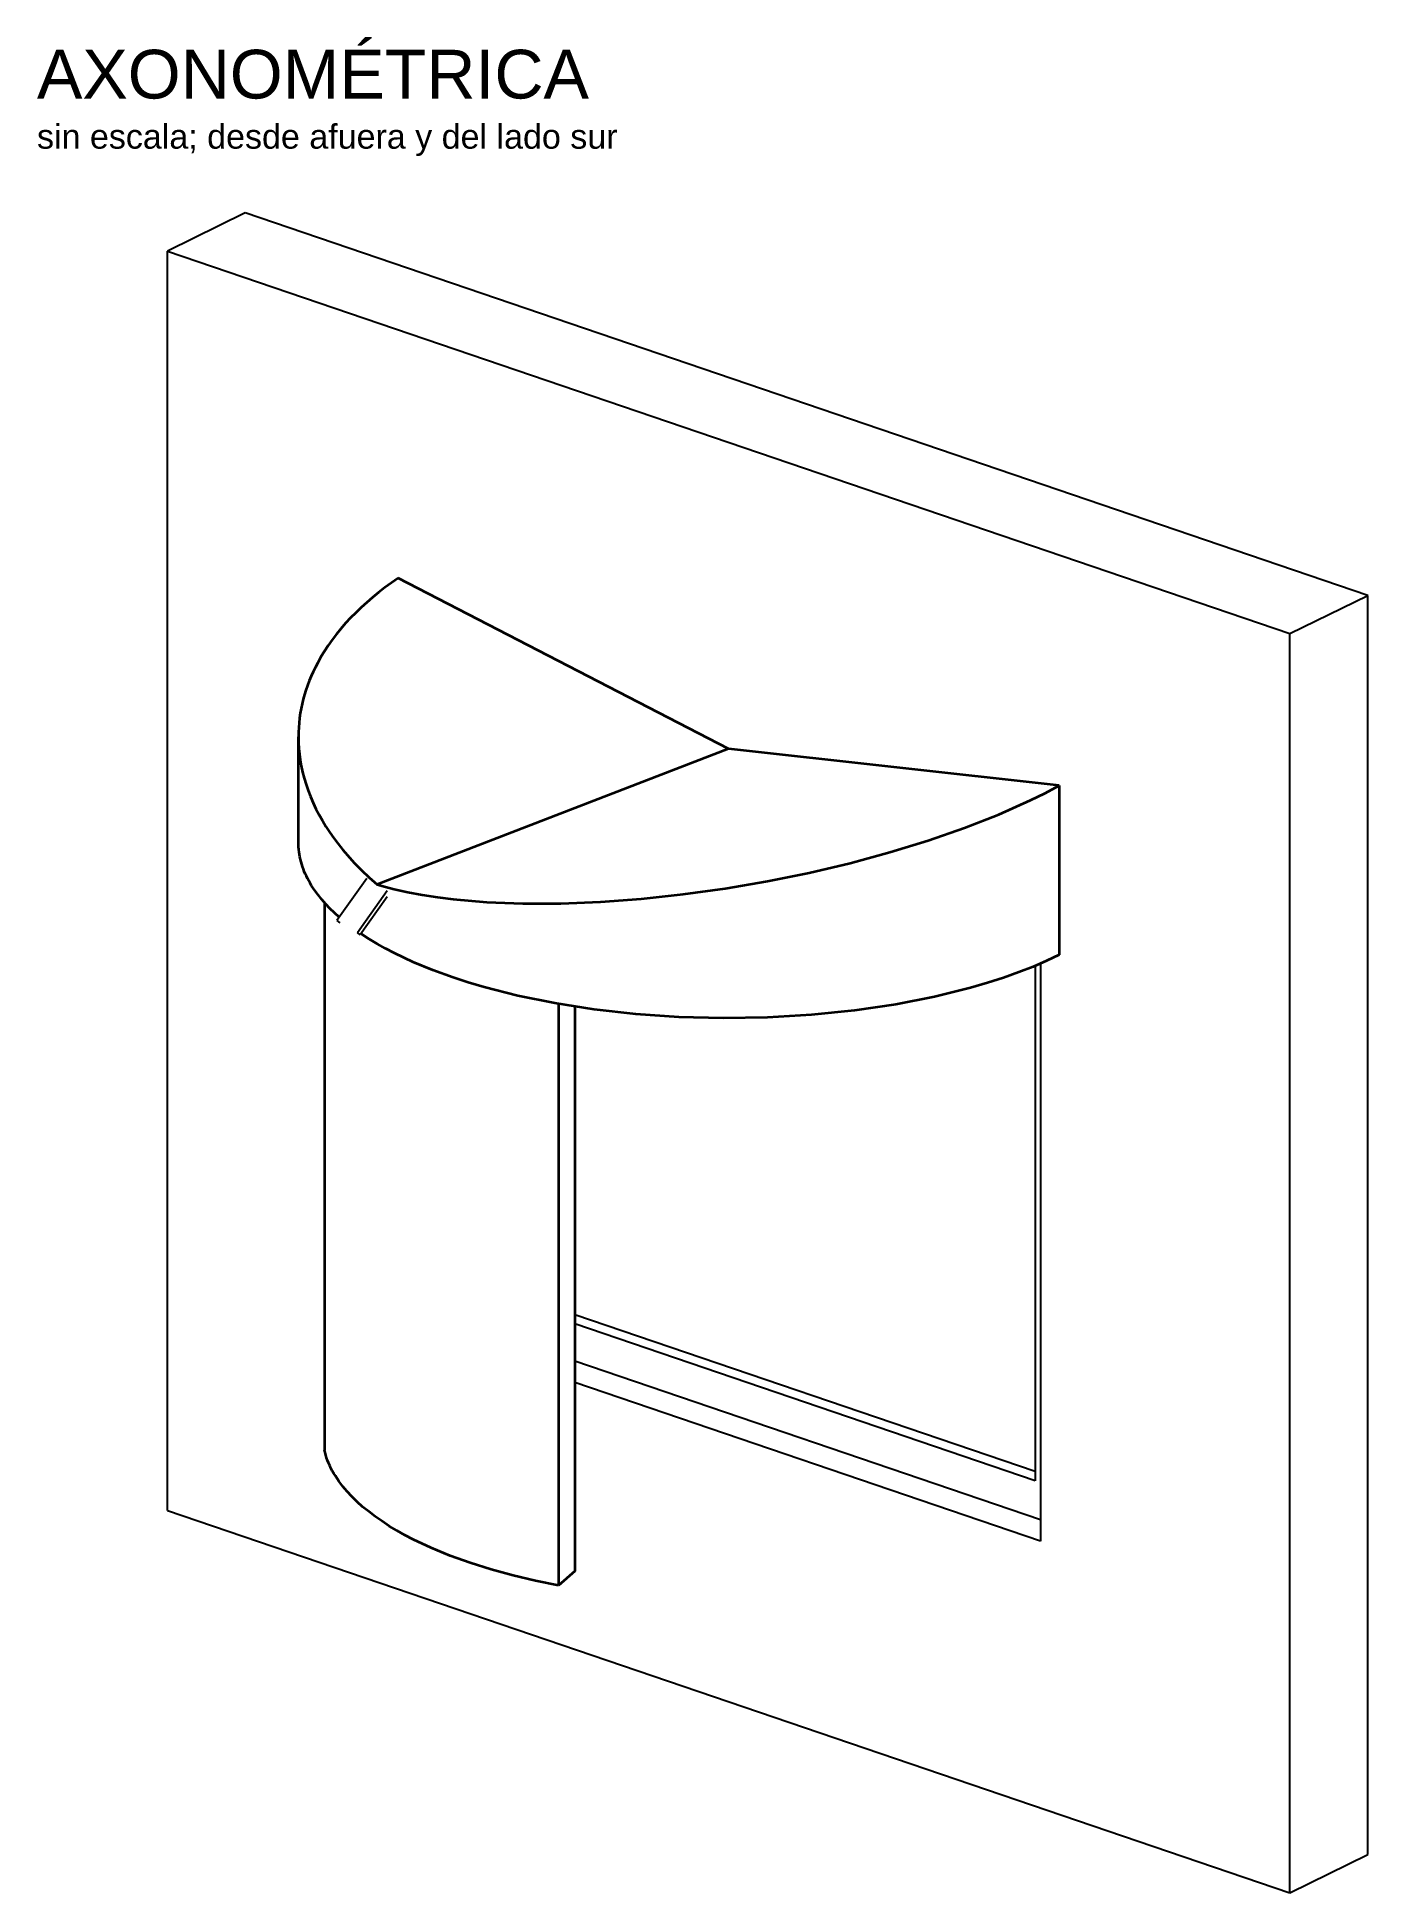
# Model space of a CAD drawing. Header units: millimetres. Extents: x -900 to 739, y 0 to 2286.
import ezdxf

# ---------------------------------------------------------------- set-up
doc = ezdxf.new("R2010")
doc.units = ezdxf.units.MM
for name, color, linetype, true_color in [('CONTEXTO_MURO', 9, 'Continuous', 0x808080), ('CONTEXTO_VENTANA', 9, 'Continuous', 0x808080), ('PROTECTOR_LABIO', 5, 'Continuous', 0x0000ff)]:
    doc.layers.add(name, color=color, linetype=linetype, true_color=true_color)
doc.layers.add('PROTECTOR_CUBIERTA', color=7, linetype='Continuous', lineweight=35)
doc.layers.add('PROTECTOR_LAMINA', color=7, linetype='Continuous', lineweight=35)
doc.layers.add('TEXTO', color=7, linetype='Continuous')
doc.styles.add('PROTECTOR', font='arial.ttf')

msp = doc.modelspace()

# ---------------------------------------------------------------- linework, layer by layer
at = {"layer": 'CONTEXTO_MURO'}
for points in [[(-643.385, 2069.72), (-739.415, 2022.6)], [(739.415, 1598.48), (-643.385, 2069.72)], [(-739.415, 2022.6), (643.385, 1551.36)], [(-739.415, 471.24), (-739.415, 2022.6)], [(643.385, 1551.36), (739.415, 1598.48)], [(739.415, 47.13), (739.415, 1598.48)], [(643.385, 0), (643.385, 1551.36)], [(336.095, 1144.85), (336.095, 433.25)], [(336.095, 433.25), (-237.645, 628.77)], [(-739.415, 471.24), (643.385, 0)], [(643.385, 0), (739.415, 47.13)]]:
    msp.add_lwpolyline(points, dxfattribs=at)
at = {"layer": 'CONTEXTO_VENTANA'}
for points in [[(329.695, 1142.15), (329.695, 507.67)], [(-237.645, 712.73), (329.695, 519.38)], [(329.695, 507.67), (-237.645, 701.01)], [(-237.645, 655.39), (336.095, 459.86)]]:
    msp.add_lwpolyline(points, dxfattribs=at)
at = {"layer": 'PROTECTOR_CUBIERTA'}
for points in [[(-455.175, 1619.69), (-471.455, 1608.08), (-479.195, 1602.11), (-486.665, 1596.02), (-493.865, 1589.83), (-500.775, 1583.53), (-507.415, 1577.14), (-513.775, 1570.64), (-519.845, 1564.06), (-525.635, 1557.38), (-531.135, 1550.61), (-536.335, 1543.76), (-541.255, 1536.82), (-545.865, 1529.81), (-550.185, 1522.72), (-554.205, 1515.55), (-557.075, 1510.01), (-559.775, 1504.43), (-562.275, 1498.83), (-564.605, 1493.2), (-566.745, 1487.54), (-568.695, 1481.86), (-570.465, 1476.16), (-572.045, 1470.44), (-573.445, 1464.7), (-574.655, 1458.94), (-575.685, 1453.16), (-576.525, 1447.37), (-577.175, 1441.56), (-577.645, 1435.75), (-577.925, 1429.92), (-578.015, 1424.09)], [(-48.015, 1409.51), (-455.175, 1619.69)], [(-578.015, 1424.09), (-577.875, 1417.04), (-577.475, 1409.99), (-576.795, 1402.94), (-575.835, 1395.89), (-574.505, 1388.26), (-572.855, 1380.66), (-570.885, 1373.09), (-568.615, 1365.53), (-566.025, 1358.01), (-563.125, 1350.52), (-559.925, 1343.07), (-556.415, 1335.66), (-552.605, 1328.29), (-548.485, 1320.97), (-544.065, 1313.7), (-539.345, 1306.48), (-534.335, 1299.32), (-529.025, 1292.22), (-523.415, 1285.18), (-517.515, 1278.21), (-509.155, 1268.98), (-500.295, 1259.91), (-490.955, 1251.01), (-481.135, 1242.28)], [(-578.015, 1294.19), (-578.015, 1424.09)], [(-48.015, 1409.51), (-481.135, 1242.28)], [(359.145, 1364.09), (-48.015, 1409.51)], [(-481.135, 1242.28), (-470.755, 1239.32), (-459.915, 1236.56), (-443.125, 1232.83), (-425.395, 1229.52), (-406.785, 1226.65), (-387.315, 1224.21), (-345.775, 1220.65), (-301.485, 1218.91), (-254.765, 1218.99), (-205.945, 1220.91), (-155.565, 1224.65), (-104.205, 1230.17), (-52.235, 1237.42), (-0.035, 1246.36), (51.215, 1256.78), (101.495, 1268.66), (150.435, 1281.9), (197.675, 1296.42), (242.635, 1312.07), (284.735, 1328.65), (323.675, 1346.02), (341.865, 1354.98), (359.145, 1364.09)], [(359.145, 1364.09), (359.145, 1155.44)], [(-527.695, 1202.02), (-533.585, 1207.33), (-539.155, 1212.73), (-544.375, 1218.21), (-549.255, 1223.76), (-553.775, 1229.39), (-557.925, 1235.08), (-561.705, 1240.83), (-563.445, 1243.73), (-565.105, 1246.64), (-566.655, 1249.56), (-568.115, 1252.49), (-569.475, 1255.43), (-570.735, 1258.38), (-571.895, 1261.34), (-572.955, 1264.31), (-573.915, 1267.28), (-574.775, 1270.26), (-575.535, 1273.24), (-576.195, 1276.23), (-576.745, 1279.22), (-577.205, 1282.21), (-577.555, 1285.21), (-577.815, 1288.2), (-577.965, 1291.2), (-578.015, 1294.19)], [(-481.135, 1169.27), (-491.215, 1175.34), (-500.875, 1181.59)], [(359.145, 1155.44), (343.615, 1148.15), (327.005, 1141.04), (309.335, 1134.13), (290.605, 1127.46), (270.835, 1121.06), (250.065, 1114.98), (205.665, 1103.89), (157.815, 1094.47), (107.105, 1086.94), (54.225, 1081.52), (-0.035, 1078.34), (-54.795, 1077.47), (-109.205, 1078.9), (-162.405, 1082.56), (-213.615, 1088.3), (-262.185, 1095.94), (-307.565, 1105.22), (-349.355, 1115.89), (-368.825, 1121.67), (-387.315, 1127.69), (-412.355, 1136.79), (-436.505, 1146.76), (-459.515, 1157.6), (-470.515, 1163.33), (-481.135, 1169.27)]]:
    msp.add_lwpolyline(points, dxfattribs=at)
at = {"layer": 'PROTECTOR_LABIO'}
for points in [[(-493.815, 1249.63), (-530.585, 1197.96)], [(-505.225, 1183.26), (-468.455, 1234.93)], [(-468.455, 1227.21), (-501.745, 1180.37)], [(-530.585, 1197.96), (-527.105, 1195.08)], [(-501.745, 1180.37), (-505.225, 1183.26)]]:
    msp.add_lwpolyline(points, dxfattribs=at)
at = {"layer": 'PROTECTOR_LAMINA'}
for points in [[(-545.965, 1219.96), (-545.965, 545.63)], [(-257.785, 1095.15), (-257.785, 378.54)], [(-237.645, 1091.8), (-237.645, 396.36)], [(-257.785, 378.54), (-285.945, 384.31), (-313.565, 390.89), (-340.435, 398.29), (-366.355, 406.47), (-391.115, 415.41), (-414.525, 425.06), (-436.415, 435.38), (-446.735, 440.77), (-456.615, 446.3), (-466.035, 451.96), (-474.985, 457.74), (-483.445, 463.64), (-491.405, 469.64), (-498.855, 475.73), (-505.785, 481.9), (-512.185, 488.14), (-518.065, 494.44), (-520.795, 497.61), (-523.405, 500.78), (-525.875, 503.97), (-528.205, 507.17), (-530.415, 510.37), (-532.485, 513.58), (-534.415, 516.79), (-536.225, 520), (-537.895, 523.21), (-539.435, 526.43), (-540.845, 529.64), (-542.125, 532.85), (-543.275, 536.05), (-544.295, 539.25), (-545.195, 542.45), (-545.965, 545.63)], [(-237.645, 396.36), (-257.785, 378.54)]]:
    msp.add_lwpolyline(points, dxfattribs=at)

# ---------------------------------------------------------------- texts
at = {"layer": 'TEXTO', "attachment_point": 7, "style": 'PROTECTOR'}
for s, insert, char_height, width in [('AXONOMÉTRICA', (-900, 2209.72), 60, 1475.86957), ('sin escala; desde afuera y del lado sur', (-900, 2139.72), 30, 1483.36957)]:
    msp.add_mtext(s, dxfattribs=dict(at, insert=insert, char_height=char_height, width=width))

doc.saveas('drawing.dxf')
